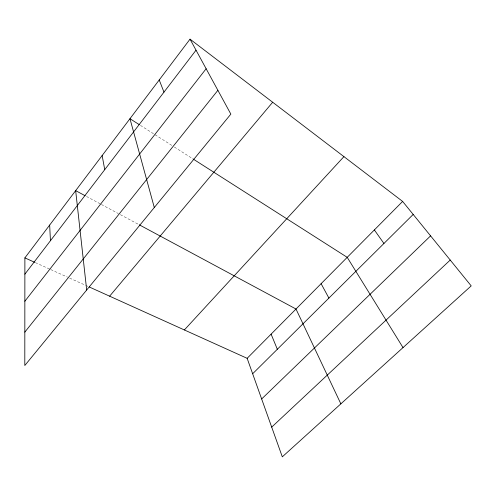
<?xml version="1.0" encoding="UTF-8"?>
<svg xmlns="http://www.w3.org/2000/svg" width="496" height="496" viewBox="0 0 496 496"><rect width="100%" height="100%" fill="white"/><g stroke="black" fill="none" stroke-linecap="round" stroke-linejoin="round"><path stroke-width="0.37" stroke-dasharray="2.48 1.86" d="M35.371 262.626L50.059 269.26M50.759 269.576L67.543 277.159M69.645 278.107L85.076 285.082M85.777 285.398L87.879 286.353M86.496 196.459L100.719 204.098M101.395 204.464L118.327 213.559M120.354 214.65L138.582 224.44M140.418 125.37L172.428 145.799M174.381 147.045L193.136 159.018"/><path stroke-width="0.74" d="M24.887 257.883L24.8 365.509L230.851 114.117L190.024 39.159L24.887 257.883L34.677 262.31M24.868 274.176L196.032 50.183M24.85 301.239L206.138 68.746M24.825 332.122L217.887 90.315M109.628 296.18L272.676 102.244M184.363 329.952L343.926 156.624M247.144 358.323L402.622 201.426L471.2 285.888L282.305 456.841L247.144 358.323L89.28 286.986M252.65 373.761L413.187 214.439M261.652 398.976L430.59 235.873M271.696 427.13L450.225 260.059M85.138 195.728L75.659 190.638L86.682 290.005M139.258 224.806L296 309.02L340.857 403.849M139.109 124.539L129.964 118.705L154.299 207.508M193.136 159.018L347.212 257.343L403.019 347.597M190.024 39.159L402.622 201.426M374.362 229.946L383.935 243.474M321.11 283.681L328.904 298.09M271.107 334.143L277.332 349.271M159.222 79.955L163.971 92.138M102.145 155.552L104.737 169.663M49.662 225.066L50.443 240.715"/></g></svg>
